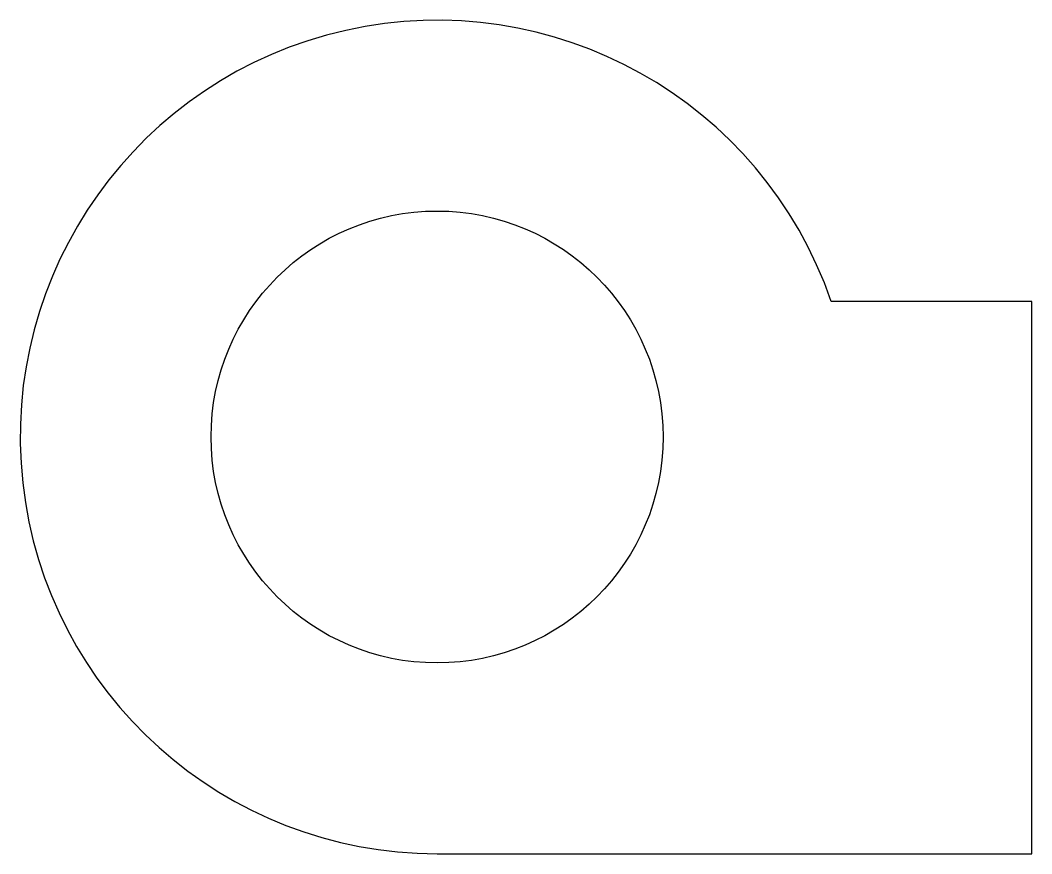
# Model space of a CAD drawing. Extents: x 2 to 102, y 2 to 85.
import ezdxf

# ---------------------------------------------------------------- set-up
doc = ezdxf.new("R2010")
doc.units = 0
doc.layers.get('0').update_dxf_attribs({"linetype": 'CONTINUOUS'})

msp = doc.modelspace()

# ---------------------------------------------------------------- linework, layer by layer
for p, q in [((102.27, 57), (82.31, 57)), ((102.27, 2), (102.27, 57)), ((43.06, 2), (47.27, 2)), ((47.27, 2), (102.27, 2))]:
    msp.add_line(p, q)
msp.add_circle((43.06, 43.5), 22.5)
msp.add_arc((43.06, 43.5), 41.5, 18.9838, 270)

doc.saveas('drawing.dxf')
